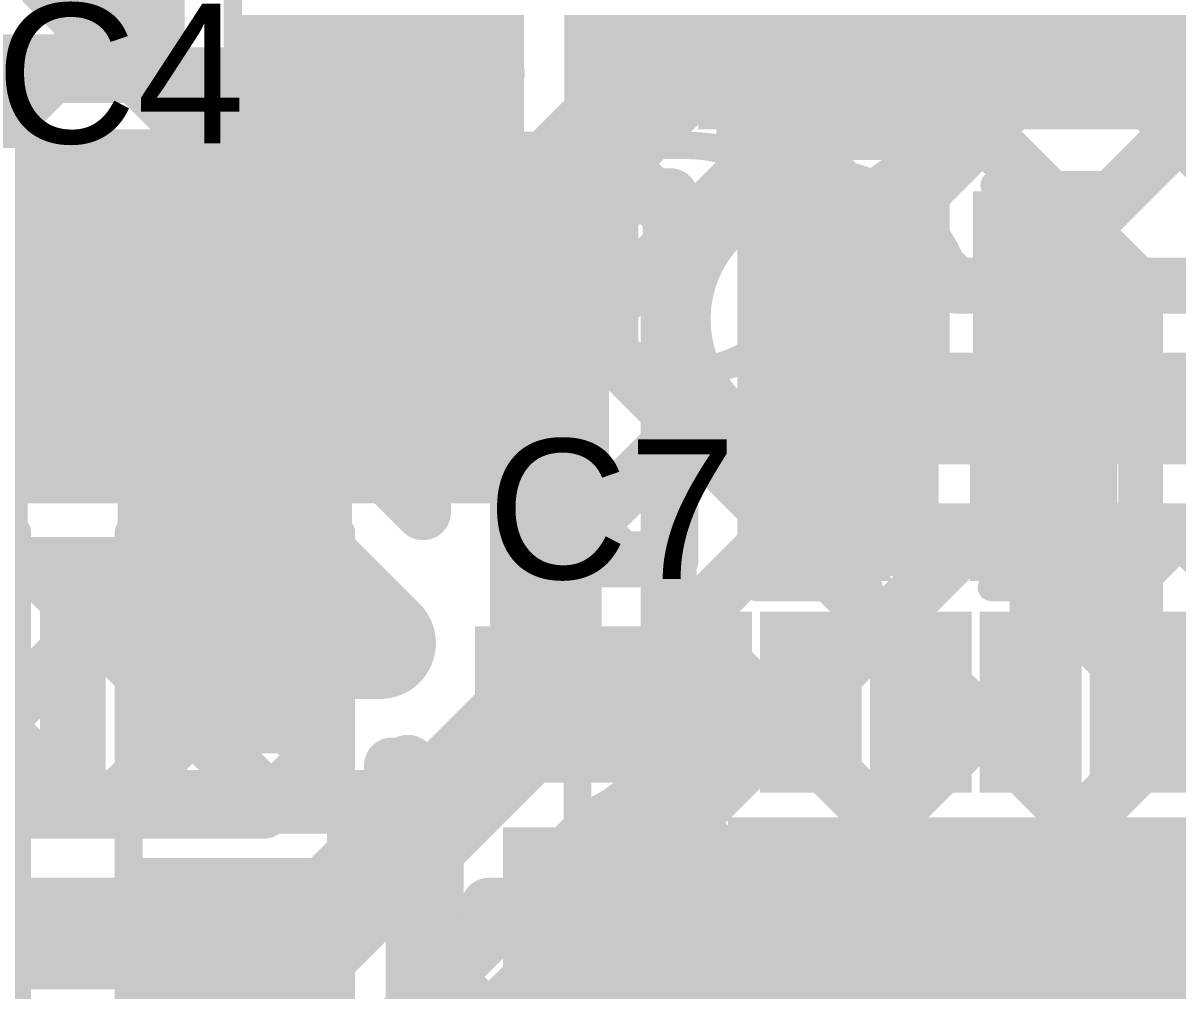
# Model space of a CAD drawing. Header units: millimetres. Extents: x 0.01 to 1.77, y 0.01 to 0.78.
# Drawn here: x 0.8551 to 1.0619, y 0.4467 to 0.62 of the extents above; entities that cross this region are included whole.
import ezdxf

# ---------------------------------------------------------------- set-up
doc = ezdxf.new("R2010")
doc.units = ezdxf.units.MM
doc.header["$MEASUREMENT"] = 0
for name, color, linetype in [('BottomLayer', 5, 'Continuous'), ('TopLayer', 1, 'Continuous'), ('TopOverlay', 2, 'Continuous'), ('TopPaste', 8, 'Continuous'), ('TopSolder', 216, 'Continuous'), ('ViaHoleLayer', 16, 'Continuous')]:
    doc.layers.add(name, color=color, linetype=linetype)
doc.styles.add('Arial', font='', dxfattribs={"height": 0.2})
doc.styles.get('Arial').set_extended_font_data('Arial')

# ---------------------------------------------------------------- blocks, each defined once
blk = doc.blocks.new('20QFN_2')
at = {"layer": 'TopLayer'}
for points in [[(-0.03287, 0.09685), (-0.02421, 0.09685), (-0.02421, 0.07244), (-0.03287, 0.07244)], [(0.02618, 0.09685), (0.03484, 0.09685), (0.03484, 0.07244), (0.02618, 0.07244)], [(-0.07717, 0.07402), (-0.05276, 0.07402), (-0.05276, 0.06378), (-0.07717, 0.06378)], [(0.05276, 0.07402), (0.07717, 0.07402), (0.07717, 0.06378), (0.05276, 0.06378)], [(-0.04035, 0.06004), (0.04035, 0.06004), (0.04035, -0.06004), (-0.04035, -0.06004)], [(-0.07717, 0.05433), (-0.05276, 0.05433), (-0.05276, 0.04409), (-0.07717, 0.04409)], [(0.05276, 0.05433), (0.07717, 0.05433), (0.07717, 0.04409), (0.05276, 0.04409)], [(-0.07717, 0.03465), (-0.05276, 0.03465), (-0.05276, 0.02441), (-0.07717, 0.02441)], [(0.05276, 0.03465), (0.07717, 0.03465), (0.07717, 0.02441), (0.05276, 0.02441)], [(-0.07717, 0.01496), (-0.05276, 0.01496), (-0.05276, 0.00472), (-0.07717, 0.00472)], [(0.05276, 0.01496), (0.07717, 0.01496), (0.07717, 0.00472), (0.05276, 0.00472)], [(-0.07717, -0.00472), (-0.05276, -0.00472), (-0.05276, -0.01496), (-0.07717, -0.01496)], [(0.05276, -0.00472), (0.07717, -0.00472), (0.07717, -0.01496), (0.05276, -0.01496)], [(-0.07717, -0.02441), (-0.05276, -0.02441), (-0.05276, -0.03465), (-0.07717, -0.03465)], [(0.05276, -0.02441), (0.07717, -0.02441), (0.07717, -0.03465), (0.05276, -0.03465)], [(-0.07717, -0.04409), (-0.05276, -0.04409), (-0.05276, -0.05433), (-0.07717, -0.05433)], [(0.05276, -0.04409), (0.07717, -0.04409), (0.07717, -0.05433), (0.05276, -0.05433)], [(-0.07717, -0.06378), (-0.05276, -0.06378), (-0.05276, -0.07402), (-0.07717, -0.07402)], [(0.05276, -0.06378), (0.07717, -0.06378), (0.07717, -0.07402), (0.05276, -0.07402)], [(-0.03287, -0.07244), (-0.02421, -0.07244), (-0.02421, -0.09685), (-0.03287, -0.09685)], [(0.02618, -0.07244), (0.03484, -0.07244), (0.03484, -0.09685), (0.02618, -0.09685)]]:
    blk.add_hatch(color=1, dxfattribs=at).paths.add_polyline_path(points)
at = {"layer": 'TopPaste'}
for points in [[(-0.03287, 0.09685), (-0.02421, 0.09685), (-0.02421, 0.07244), (-0.03287, 0.07244)], [(0.02618, 0.09685), (0.03484, 0.09685), (0.03484, 0.07244), (0.02618, 0.07244)], [(-0.07717, 0.07402), (-0.05276, 0.07402), (-0.05276, 0.06378), (-0.07717, 0.06378)], [(0.05276, 0.07402), (0.07717, 0.07402), (0.07717, 0.06378), (0.05276, 0.06378)], [(-0.04035, 0.06004), (0.04035, 0.06004), (0.04035, -0.06004), (-0.04035, -0.06004)], [(-0.07717, 0.05433), (-0.05276, 0.05433), (-0.05276, 0.04409), (-0.07717, 0.04409)], [(0.05276, 0.05433), (0.07717, 0.05433), (0.07717, 0.04409), (0.05276, 0.04409)], [(-0.07717, 0.03465), (-0.05276, 0.03465), (-0.05276, 0.02441), (-0.07717, 0.02441)], [(0.05276, 0.03465), (0.07717, 0.03465), (0.07717, 0.02441), (0.05276, 0.02441)], [(-0.07717, 0.01496), (-0.05276, 0.01496), (-0.05276, 0.00472), (-0.07717, 0.00472)], [(0.05276, 0.01496), (0.07717, 0.01496), (0.07717, 0.00472), (0.05276, 0.00472)], [(-0.07717, -0.00472), (-0.05276, -0.00472), (-0.05276, -0.01496), (-0.07717, -0.01496)], [(0.05276, -0.00472), (0.07717, -0.00472), (0.07717, -0.01496), (0.05276, -0.01496)], [(-0.07717, -0.02441), (-0.05276, -0.02441), (-0.05276, -0.03465), (-0.07717, -0.03465)], [(0.05276, -0.02441), (0.07717, -0.02441), (0.07717, -0.03465), (0.05276, -0.03465)], [(-0.07717, -0.04409), (-0.05276, -0.04409), (-0.05276, -0.05433), (-0.07717, -0.05433)], [(0.05276, -0.04409), (0.07717, -0.04409), (0.07717, -0.05433), (0.05276, -0.05433)], [(-0.07717, -0.06378), (-0.05276, -0.06378), (-0.05276, -0.07402), (-0.07717, -0.07402)], [(0.05276, -0.06378), (0.07717, -0.06378), (0.07717, -0.07402), (0.05276, -0.07402)], [(-0.03287, -0.07244), (-0.02421, -0.07244), (-0.02421, -0.09685), (-0.03287, -0.09685)], [(0.02618, -0.07244), (0.03484, -0.07244), (0.03484, -0.09685), (0.02618, -0.09685)]]:
    blk.add_hatch(color=8, dxfattribs=at).paths.add_polyline_path(points)
at = {"layer": 'TopSolder'}
for points in [[(-0.03687, 0.10085), (-0.02021, 0.10085), (-0.02021, 0.06844), (-0.03687, 0.06844)], [(0.02218, 0.10085), (0.03884, 0.10085), (0.03884, 0.06844), (0.02218, 0.06844)], [(-0.08117, 0.07802), (-0.04876, 0.07802), (-0.04876, 0.05978), (-0.08117, 0.05978)], [(0.04876, 0.07802), (0.08117, 0.07802), (0.08117, 0.05978), (0.04876, 0.05978)], [(-0.04435, 0.06404), (0.04435, 0.06404), (0.04435, -0.06404), (-0.04435, -0.06404)], [(-0.08117, 0.05833), (-0.04876, 0.05833), (-0.04876, 0.04009), (-0.08117, 0.04009)], [(0.04876, 0.05833), (0.08117, 0.05833), (0.08117, 0.04009), (0.04876, 0.04009)], [(-0.08117, 0.03865), (-0.04876, 0.03865), (-0.04876, 0.02041), (-0.08117, 0.02041)], [(0.04876, 0.03865), (0.08117, 0.03865), (0.08117, 0.02041), (0.04876, 0.02041)], [(-0.08117, 0.01896), (-0.04876, 0.01896), (-0.04876, 0.00072), (-0.08117, 0.00072)], [(0.04876, 0.01896), (0.08117, 0.01896), (0.08117, 0.00072), (0.04876, 0.00072)], [(-0.08117, -0.00072), (-0.04876, -0.00072), (-0.04876, -0.01896), (-0.08117, -0.01896)], [(0.04876, -0.00072), (0.08117, -0.00072), (0.08117, -0.01896), (0.04876, -0.01896)], [(-0.08117, -0.02041), (-0.04876, -0.02041), (-0.04876, -0.03865), (-0.08117, -0.03865)], [(0.04876, -0.02041), (0.08117, -0.02041), (0.08117, -0.03865), (0.04876, -0.03865)], [(-0.08117, -0.04009), (-0.04876, -0.04009), (-0.04876, -0.05833), (-0.08117, -0.05833)], [(0.04876, -0.04009), (0.08117, -0.04009), (0.08117, -0.05833), (0.04876, -0.05833)], [(-0.08117, -0.05978), (-0.04876, -0.05978), (-0.04876, -0.07802), (-0.08117, -0.07802)], [(0.04876, -0.05978), (0.08117, -0.05978), (0.08117, -0.07802), (0.04876, -0.07802)], [(-0.03687, -0.06844), (-0.02021, -0.06844), (-0.02021, -0.10085), (-0.03687, -0.10085)], [(0.02218, -0.06844), (0.03884, -0.06844), (0.03884, -0.10085), (0.02218, -0.10085)]]:
    blk.add_hatch(color=216, dxfattribs=at).paths.add_polyline_path(points)
at = {"layer": 'TopOverlay'}
for points, const_width in [([(-0.042, 0.1, 1), (-0.048, 0.1, 1)], 0.005), ([(-0.04925, 0.1, 1), (-0.04675, 0.1, 1)], 0.0025), ([(-0.04325, 0.1, 1), (-0.04075, 0.1, 1)], 0.0025), ([(-0.07125, 0.091, 1), (-0.06875, 0.091, 1)], 0.0025), ([(-0.07125, 0.091, 1), (-0.06875, 0.091, 1)], 0.0025), ([(-0.04325, 0.091, 1), (-0.04075, 0.091, 1)], 0.0025), ([(0.04275, 0.091, 1), (0.04525, 0.091, 1)], 0.0025), ([(0.07075, 0.091, 1), (0.07325, 0.091, 1)], 0.0025), ([(0.07075, 0.091, 1), (0.07325, 0.091, 1)], 0.0025), ([(-0.07125, 0.082, 1), (-0.06875, 0.082, 1)], 0.0025), ([(0.07075, 0.082, 1), (0.07325, 0.082, 1)], 0.0025), ([(-0.07125, -0.082, 1), (-0.06875, -0.082, 1)], 0.0025), ([(0.07075, -0.082, 1), (0.07325, -0.082, 1)], 0.0025), ([(-0.07125, -0.091, 1), (-0.06875, -0.091, 1)], 0.0025), ([(-0.07125, -0.091, 1), (-0.06875, -0.091, 1)], 0.0025), ([(-0.04325, -0.091, 1), (-0.04075, -0.091, 1)], 0.0025), ([(0.04275, -0.091, 1), (0.04525, -0.091, 1)], 0.0025), ([(0.07075, -0.091, 1), (0.07325, -0.091, 1)], 0.0025), ([(0.07075, -0.091, 1), (0.07325, -0.091, 1)], 0.0025)]:
    blk.add_lwpolyline(points, format="xyb", close=True, dxfattribs=dict(at, const_width=const_width))
at = {"layer": 'TopOverlay', "const_width": 0.005}
for points in [[(-0.042, 0.091), (-0.07, 0.091)], [(-0.07, 0.082), (-0.07, 0.091)], [(0.072, 0.091), (0.044, 0.091)], [(0.072, 0.082), (0.072, 0.091)], [(-0.07, -0.091), (-0.07, -0.082)], [(0.072, -0.091), (0.072, -0.082)], [(-0.042, -0.091), (-0.07, -0.091)], [(0.072, -0.091), (0.044, -0.091)]]:
    blk.add_lwpolyline(points, dxfattribs=at)
blk = doc.blocks.new('LED_0603_34')
at = {"layer": 'TopLayer'}
for points in [[(-0.04567, 0.01614), (-0.01339, 0.01614), (-0.01339, -0.01614), (-0.04567, -0.01614)], [(0.01339, 0.01614), (0.04567, 0.01614), (0.04567, -0.01614), (0.01339, -0.01614)]]:
    blk.add_hatch(color=1, dxfattribs=at).paths.add_polyline_path(points)
at = {"layer": 'TopOverlay'}
blk.add_hatch(color=2, dxfattribs=at).paths.add_polyline_path([(0.07191, 0.02108), (0.04991, 0.02108), (0.04991, -0.02092), (0.07191, -0.02092)])
at = {"layer": 'TopPaste'}
for points in [[(-0.04567, 0.01614), (-0.01339, 0.01614), (-0.01339, -0.01614), (-0.04567, -0.01614)], [(0.01339, 0.01614), (0.04567, 0.01614), (0.04567, -0.01614), (0.01339, -0.01614)]]:
    blk.add_hatch(color=8, dxfattribs=at).paths.add_polyline_path(points)
at = {"layer": 'TopSolder'}
for points in [[(-0.04967, 0.02014), (-0.00939, 0.02014), (-0.00939, -0.02014), (-0.04967, -0.02014)], [(0.00939, 0.02014), (0.04967, 0.02014), (0.04967, -0.02014), (0.00939, -0.02014)]]:
    blk.add_hatch(color=216, dxfattribs=at).paths.add_polyline_path(points)
at = {"layer": 'TopOverlay', "const_width": 0.005}
for points in [[(-0.049, 0.019), (-0.049, -0.019)], [(-0.049, 0.019), (0.049, 0.019)], [(0.049, 0.019), (0.049, -0.019)], [(-0.049, -0.019), (0.049, -0.019)]]:
    blk.add_lwpolyline(points, dxfattribs=at)
at = {"layer": 'TopOverlay', "const_width": 0.0025}
for points in [[(-0.05025, 0.019, 1), (-0.04775, 0.019, 1)], [(-0.05025, 0.019, 1), (-0.04775, 0.019, 1)], [(0.04775, 0.019, 1), (0.05025, 0.019, 1)], [(0.04775, 0.019, 1), (0.05025, 0.019, 1)], [(-0.05025, -0.019, 1), (-0.04775, -0.019, 1)], [(-0.05025, -0.019, 1), (-0.04775, -0.019, 1)], [(0.04775, -0.019, 1), (0.05025, -0.019, 1)], [(0.04775, -0.019, 1), (0.05025, -0.019, 1)]]:
    blk.add_lwpolyline(points, format="xyb", close=True, dxfattribs=at)
blk = doc.blocks.new('LED_0603_35')
at = {"layer": 'TopLayer'}
for points in [[(-0.04567, 0.01614), (-0.01339, 0.01614), (-0.01339, -0.01614), (-0.04567, -0.01614)], [(0.01339, 0.01614), (0.04567, 0.01614), (0.04567, -0.01614), (0.01339, -0.01614)]]:
    blk.add_hatch(color=1, dxfattribs=at).paths.add_polyline_path(points)
at = {"layer": 'TopOverlay'}
blk.add_hatch(color=2, dxfattribs=at).paths.add_polyline_path([(0.072, 0.021), (0.05, 0.021), (0.05, -0.021), (0.072, -0.021)])
at = {"layer": 'TopPaste'}
for points in [[(-0.04567, 0.01614), (-0.01339, 0.01614), (-0.01339, -0.01614), (-0.04567, -0.01614)], [(0.01339, 0.01614), (0.04567, 0.01614), (0.04567, -0.01614), (0.01339, -0.01614)]]:
    blk.add_hatch(color=8, dxfattribs=at).paths.add_polyline_path(points)
at = {"layer": 'TopSolder'}
for points in [[(-0.04967, 0.02014), (-0.00939, 0.02014), (-0.00939, -0.02014), (-0.04967, -0.02014)], [(0.00939, 0.02014), (0.04967, 0.02014), (0.04967, -0.02014), (0.00939, -0.02014)]]:
    blk.add_hatch(color=216, dxfattribs=at).paths.add_polyline_path(points)
at = {"layer": 'TopOverlay', "const_width": 0.005}
for points in [[(-0.049, 0.019), (-0.049, -0.019)], [(-0.049, 0.019), (0.049, 0.019)], [(0.049, 0.019), (0.049, -0.019)], [(-0.049, -0.019), (0.049, -0.019)]]:
    blk.add_lwpolyline(points, dxfattribs=at)
at = {"layer": 'TopOverlay', "const_width": 0.0025}
for points in [[(-0.05025, 0.019, 1), (-0.04775, 0.019, 1)], [(-0.05025, 0.019, 1), (-0.04775, 0.019, 1)], [(0.04775, 0.019, 1), (0.05025, 0.019, 1)], [(0.04775, 0.019, 1), (0.05025, 0.019, 1)], [(-0.05025, -0.019, 1), (-0.04775, -0.019, 1)], [(-0.05025, -0.019, 1), (-0.04775, -0.019, 1)], [(0.04775, -0.019, 1), (0.05025, -0.019, 1)], [(0.04775, -0.019, 1), (0.05025, -0.019, 1)]]:
    blk.add_lwpolyline(points, format="xyb", close=True, dxfattribs=at)
blk = doc.blocks.new('SMA_40')
at = {"layer": 'TopLayer'}
blk.add_hatch(color=1, dxfattribs=at).paths.add_polyline_path([(0.02953, 0.03346), (0.12795, 0.03346), (0.12795, -0.03346), (0.02953, -0.03346)])
at = {"layer": 'TopPaste'}
blk.add_hatch(color=8, dxfattribs=at).paths.add_polyline_path([(0.02953, 0.03346), (0.12795, 0.03346), (0.12795, -0.03346), (0.02953, -0.03346)])
at = {"layer": 'TopSolder'}
blk.add_hatch(color=216, dxfattribs=at).paths.add_polyline_path([(0.02553, 0.03746), (0.13195, 0.03746), (0.13195, -0.03746), (0.02553, -0.03746)])
blk = doc.blocks.new('C__0402_55')
at = {"layer": 'TopLayer'}
for points in [[(-0.0275, -0.0125), (-0.0275, 0.0125), (-0.0095, 0.0125), (-0.0095, -0.0125)], [(0.0095, -0.0125), (0.0095, 0.0125), (0.0275, 0.0125), (0.0275, -0.0125)]]:
    blk.add_hatch(color=1, dxfattribs=at).paths.add_polyline_path(points)
at = {"layer": 'TopPaste'}
for points in [[(-0.0275, -0.0125), (-0.0275, 0.0125), (-0.0095, 0.0125), (-0.0095, -0.0125)], [(0.0095, -0.0125), (0.0095, 0.0125), (0.0275, 0.0125), (0.0275, -0.0125)]]:
    blk.add_hatch(color=8, dxfattribs=at).paths.add_polyline_path(points)
at = {"layer": 'TopSolder'}
for points in [[(-0.02986, -0.01486), (-0.02986, 0.01486), (-0.00714, 0.01486), (-0.00714, -0.01486)], [(0.00714, -0.01486), (0.00714, 0.01486), (0.02986, 0.01486), (0.02986, -0.01486)]]:
    blk.add_hatch(color=216, dxfattribs=at).paths.add_polyline_path(points)
at = {"layer": 'TopOverlay', "const_width": 0.005}
for points in [[(-0.031, 0.016), (-0.011, 0.016)], [(-0.031, -0.016), (-0.031, 0.016)], [(0.011, 0.016), (0.031, 0.016)], [(0.031, -0.016), (0.031, 0.016)], [(-0.031, -0.016), (-0.011, -0.016)], [(0.011, -0.016), (0.031, -0.016)]]:
    blk.add_lwpolyline(points, dxfattribs=at)
at = {"layer": 'TopOverlay', "const_width": 0.0025}
for points in [[(-0.03225, 0.016, 1), (-0.02975, 0.016, 1)], [(-0.03225, 0.016, 1), (-0.02975, 0.016, 1)], [(-0.01225, 0.016, 1), (-0.00975, 0.016, 1)], [(0.00975, 0.016, 1), (0.01225, 0.016, 1)], [(0.02975, 0.016, 1), (0.03225, 0.016, 1)], [(0.02975, 0.016, 1), (0.03225, 0.016, 1)], [(-0.03225, -0.016, 1), (-0.02975, -0.016, 1)], [(-0.03225, -0.016, 1), (-0.02975, -0.016, 1)], [(-0.01225, -0.016, 1), (-0.00975, -0.016, 1)], [(0.00975, -0.016, 1), (0.01225, -0.016, 1)], [(0.02975, -0.016, 1), (0.03225, -0.016, 1)], [(0.02975, -0.016, 1), (0.03225, -0.016, 1)]]:
    blk.add_lwpolyline(points, format="xyb", close=True, dxfattribs=at)
blk = doc.blocks.new('C__0402_57')
at = {"layer": 'TopLayer'}
for points in [[(-0.0275, -0.0125), (-0.0275, 0.0125), (-0.0095, 0.0125), (-0.0095, -0.0125)], [(0.0095, -0.0125), (0.0095, 0.0125), (0.0275, 0.0125), (0.0275, -0.0125)]]:
    blk.add_hatch(color=1, dxfattribs=at).paths.add_polyline_path(points)
at = {"layer": 'TopPaste'}
for points in [[(-0.0275, -0.0125), (-0.0275, 0.0125), (-0.0095, 0.0125), (-0.0095, -0.0125)], [(0.0095, -0.0125), (0.0095, 0.0125), (0.0275, 0.0125), (0.0275, -0.0125)]]:
    blk.add_hatch(color=8, dxfattribs=at).paths.add_polyline_path(points)
at = {"layer": 'TopSolder'}
for points in [[(-0.02986, -0.01486), (-0.02986, 0.01486), (-0.00714, 0.01486), (-0.00714, -0.01486)], [(0.00714, -0.01486), (0.00714, 0.01486), (0.02986, 0.01486), (0.02986, -0.01486)]]:
    blk.add_hatch(color=216, dxfattribs=at).paths.add_polyline_path(points)
at = {"layer": 'TopOverlay', "const_width": 0.005}
for points in [[(-0.031, 0.016), (-0.011, 0.016)], [(-0.031, -0.016), (-0.031, 0.016)], [(0.011, 0.016), (0.031, 0.016)], [(0.031, -0.016), (0.031, 0.016)], [(-0.031, -0.016), (-0.011, -0.016)], [(0.011, -0.016), (0.031, -0.016)]]:
    blk.add_lwpolyline(points, dxfattribs=at)
at = {"layer": 'TopOverlay', "const_width": 0.0025}
for points in [[(-0.03225, 0.016, 1), (-0.02975, 0.016, 1)], [(-0.03225, 0.016, 1), (-0.02975, 0.016, 1)], [(-0.01225, 0.016, 1), (-0.00975, 0.016, 1)], [(0.00975, 0.016, 1), (0.01225, 0.016, 1)], [(0.02975, 0.016, 1), (0.03225, 0.016, 1)], [(0.02975, 0.016, 1), (0.03225, 0.016, 1)], [(-0.03225, -0.016, 1), (-0.02975, -0.016, 1)], [(-0.03225, -0.016, 1), (-0.02975, -0.016, 1)], [(-0.01225, -0.016, 1), (-0.00975, -0.016, 1)], [(0.00975, -0.016, 1), (0.01225, -0.016, 1)], [(0.02975, -0.016, 1), (0.03225, -0.016, 1)], [(0.02975, -0.016, 1), (0.03225, -0.016, 1)]]:
    blk.add_lwpolyline(points, format="xyb", close=True, dxfattribs=at)
blk = doc.blocks.new('C__0805_58')
at = {"layer": 'TopLayer'}
for points in [[(-0.06, 0.03), (-0.02, 0.03), (-0.02, -0.03), (-0.06, -0.03)], [(0.02, 0.03), (0.06, 0.03), (0.06, -0.03), (0.02, -0.03)]]:
    blk.add_hatch(color=1, dxfattribs=at).paths.add_polyline_path(points)
at = {"layer": 'TopPaste'}
for points in [[(-0.06, 0.03), (-0.02, 0.03), (-0.02, -0.03), (-0.06, -0.03)], [(0.02, 0.03), (0.06, 0.03), (0.06, -0.03), (0.02, -0.03)]]:
    blk.add_hatch(color=8, dxfattribs=at).paths.add_polyline_path(points)
at = {"layer": 'TopSolder'}
for points in [[(-0.06276, 0.03276), (-0.01724, 0.03276), (-0.01724, -0.03276), (-0.06276, -0.03276)], [(0.01724, 0.03276), (0.06276, 0.03276), (0.06276, -0.03276), (0.01724, -0.03276)]]:
    blk.add_hatch(color=216, dxfattribs=at).paths.add_polyline_path(points)
at = {"layer": 'TopOverlay', "const_width": 0.005}
for points in [[(-0.024, 0.034), (-0.064, 0.034)], [(-0.064, 0.034), (-0.064, -0.034)], [(0.064, 0.034), (0.024, 0.034)], [(0.064, 0.034), (0.064, -0.034)], [(-0.024, -0.034), (-0.064, -0.034)], [(0.064, -0.034), (0.024, -0.034)]]:
    blk.add_lwpolyline(points, dxfattribs=at)
at = {"layer": 'TopOverlay', "const_width": 0.0025}
for points in [[(-0.06525, 0.034, 1), (-0.06275, 0.034, 1)], [(-0.06525, 0.034, 1), (-0.06275, 0.034, 1)], [(-0.02525, 0.034, 1), (-0.02275, 0.034, 1)], [(0.02275, 0.034, 1), (0.02525, 0.034, 1)], [(0.06275, 0.034, 1), (0.06525, 0.034, 1)], [(0.06275, 0.034, 1), (0.06525, 0.034, 1)], [(-0.06525, -0.034, 1), (-0.06275, -0.034, 1)], [(-0.06525, -0.034, 1), (-0.06275, -0.034, 1)], [(-0.02525, -0.034, 1), (-0.02275, -0.034, 1)], [(0.02275, -0.034, 1), (0.02525, -0.034, 1)], [(0.06275, -0.034, 1), (0.06525, -0.034, 1)], [(0.06275, -0.034, 1), (0.06525, -0.034, 1)]]:
    blk.add_lwpolyline(points, format="xyb", close=True, dxfattribs=at)

msp = doc.modelspace()

# ---------------------------------------------------------------- hatches: boundary and pattern name
at = {"layer": 'BottomLayer'}
h = msp.add_hatch(color=5, dxfattribs=at)
edge = h.paths.add_edge_path()
edge.add_arc((0.997, 0.567), 0.01181, 0, 360)
h = msp.add_hatch(color=5, dxfattribs=at)
edge = h.paths.add_edge_path()
edge.add_arc((0.919, 0.509), 0.00787, 0, 360)
h = msp.add_hatch(color=5, dxfattribs=at)
edge = h.paths.add_edge_path()
edge.add_arc((0.94869, 0.49842), 0.01181, 0, 360)
at = {"layer": 'TopLayer'}
for points in [[(0.976, 0.601), (1.14, 0.601), (1.14, 0.679), (0.976, 0.679)], [(0.891, 0.551), (0.943, 0.551), (0.943, 0.67), (0.891, 0.67)], [(0.623, 0.534), (0.943, 0.534), (0.943, 0.601), (0.623, 0.601)], [(0.983, 0.521), (1.019, 0.521), (1.019, 0.589), (0.983, 0.589)], [(0.936, 0.484), (0.982, 0.484), (0.982, 0.512), (0.936, 0.512)], [(0.941, 0.393), (1.144, 0.393), (1.144, 0.476), (0.941, 0.476)], [(0.874, 0.39791), (0.913, 0.39791), (0.913, 0.46791), (0.874, 0.46791)]]:
    msp.add_hatch(color=1, dxfattribs=at).paths.add_polyline_path(points)
h = msp.add_hatch(color=1, dxfattribs=at)
edge = h.paths.add_edge_path()
edge.add_arc((0.997, 0.567), 0.01181, 0, 360)
h = msp.add_hatch(color=1, dxfattribs=at)
edge = h.paths.add_edge_path()
edge.add_arc((0.919, 0.509), 0.00787, 0, 360)
h = msp.add_hatch(color=1, dxfattribs=at)
edge = h.paths.add_edge_path()
edge.add_arc((0.94869, 0.49842), 0.01181, 0, 360)
at = {"layer": 'ViaHoleLayer'}
h = msp.add_hatch(color=16, dxfattribs=at)
edge = h.paths.add_edge_path()
edge.add_arc((0.997, 0.567), 0.00591, 0, 360)
h = msp.add_hatch(color=16, dxfattribs=at)
edge = h.paths.add_edge_path()
edge.add_arc((0.919, 0.509), 0.00591, 0, 360)
h = msp.add_hatch(color=16, dxfattribs=at)
edge = h.paths.add_edge_path()
edge.add_arc((0.94869, 0.49842), 0.00591, 0, 360)

# ---------------------------------------------------------------- linework, layer by layer
at = {"layer": 'BottomLayer'}
for points, const_width in [([(0.94869, 0.58869), (0.992, 0.632)], 0.02), ([(0.79415, 0.61068), (0.93515, 0.61068)], 0.01), ([(0.81649, 0.567), (0.86017, 0.61068)], 0.01), ([(0.83993, 0.61068), (0.88362, 0.56699)], 0.01), ([(0.85185, 0.567), (0.89552, 0.61068)], 0.01), ([(0.87529, 0.61068), (0.92669, 0.55928)], 0.01), ([(0.88686, 0.56666), (0.93088, 0.61068)], 0.01), ([(0.91064, 0.61068), (0.92733, 0.59399)], 0.01), ([(0.93317, 0.60428), (0.93992, 0.61103)], 0.01), ([(0.97069, 0.57957), (1.00111, 0.61)], 0.01), ([(1.00111, 0.61), (1.33389, 0.61)], 0.01), ([(1.01187, 0.5856), (1.03627, 0.61)], 0.01), ([(1.01739, 0.61), (1.05439, 0.573)], 0.01), ([(1.03462, 0.573), (1.07162, 0.61)], 0.01), ([(1.05274, 0.61), (1.08974, 0.573)], 0.01), ([(0.99157, 0.60046), (1.00169, 0.59035)], 0.01), ([(0.94869, 0.49842), (0.94869, 0.58869)], 0.02), ([(0.92669, 0.53243), (0.92669, 0.58869)], 0.01), ([(0.97389, 0.58278), (0.9769, 0.57977)], 0.01), ([(0.97069, 0.50753), (0.97069, 0.57957)], 0.01), ([(1.019, 0.57612), (1.02211, 0.573)], 0.01), ([(0.997, 0.567), (1.013, 0.551)], 0.02), ([(1.02211, 0.573), (1.14922, 0.573)], 0.01), ([(0.90734, 0.55178), (0.92669, 0.57113)], 0.01), ([(0.736, 0.567), (0.883, 0.567)], 0.01), ([(0.8986, 0.56052), (0.92669, 0.53243)], 0.01), ([(1.013, 0.551), (1.15833, 0.551)], 0.02), ([(0.97069, 0.54442), (0.9784, 0.55213)], 0.01), ([(0.736, 0.545), (0.883, 0.545)], 0.02), ([(0.883, 0.545), (0.919, 0.509)], 0.02), ([(0.97069, 0.55063), (1.07075, 0.45057)], 0.01), ([(0.98788, 0.545), (0.9974, 0.53548)], 0.01), ([(0.97069, 0.50906), (0.99726, 0.53563)], 0.01), ([(0.78024, 0.1772), (1.13205, 0.529)], 0.01), ([(0.88485, 0.38787), (1.02598, 0.529)], 0.01), ([(0.889, 0.35666), (1.06134, 0.529)], 0.01), ([(0.889, 0.32131), (1.09669, 0.529)], 0.01), ([(1.013, 0.529), (1.14922, 0.529)], 0.01), ([(1.02768, 0.529), (1.11753, 0.43914)], 0.01), ([(1.06303, 0.529), (1.13173, 0.4603)], 0.01), ([(0.8161, 0.523), (0.87389, 0.523)], 0.01), ([(0.82154, 0.523), (0.86554, 0.479)], 0.01), ([(0.8569, 0.523), (0.89953, 0.48037)], 0.01), ([(0.87389, 0.523), (0.90344, 0.49344)], 0.01), ([(0.83456, 0.479), (0.87622, 0.52066)], 0.01), ([(0.97069, 0.51528), (1.04931, 0.43665)], 0.01), ([(0.86991, 0.479), (0.8939, 0.50299)], 0.01), ([(0.90727, 0.457), (0.94869, 0.49842)], 0.02), ([(0.89816, 0.479), (0.90871, 0.48955)], 0.01), ([(0.96718, 0.48343), (1.044, 0.40661)], 0.01), ([(0.75211, 0.479), (0.89816, 0.479)], 0.01), ([(0.92286, 0.44148), (0.9578, 0.47642)], 0.01), ([(0.94832, 0.46694), (1.044, 0.37125)], 0.01), ([(0.748, 0.457), (0.90727, 0.457)], 0.02), ([(0.93064, 0.44926), (1.044, 0.3359)], 0.01)]:
    msp.add_lwpolyline(points, dxfattribs=dict(at, const_width=const_width))
for points, const_width in [([(0.85767, 0.61068, 1), (0.86267, 0.61068, 1)], 0.005), ([(0.87279, 0.61068, 1), (0.87779, 0.61068, 1)], 0.005), ([(0.89302, 0.61068, 1), (0.89802, 0.61068, 1)], 0.005), ([(0.90814, 0.61068, 1), (0.91314, 0.61068, 1)], 0.005), ([(0.92838, 0.61068, 1), (0.93338, 0.61068, 1)], 0.005), ([(0.93265, 0.61068, 1), (0.93765, 0.61068, 1)], 0.005), ([(0.93265, 0.61068, 1), (0.93765, 0.61068, 1)], 0.005), ([(0.93265, 0.61068, 1), (0.93765, 0.61068, 1)], 0.005), ([(0.93742, 0.61103, 1), (0.94242, 0.61103, 1)], 0.005), ([(0.93742, 0.61103, 1), (0.94242, 0.61103, 1)], 0.005), ([(0.93742, 0.61103, 1), (0.94242, 0.61103, 1)], 0.005), ([(0.99861, 0.61, 1), (1.00361, 0.61, 1)], 0.005), ([(0.99861, 0.61, 1), (1.00361, 0.61, 1)], 0.005), ([(1.01489, 0.61, 1), (1.01989, 0.61, 1)], 0.005), ([(1.03377, 0.61, 1), (1.03877, 0.61, 1)], 0.005), ([(1.05024, 0.61, 1), (1.05524, 0.61, 1)], 0.005), ([(0.93063, 0.60424, 1), (0.93563, 0.60424, 1)], 0.005), ([(0.93067, 0.60428, 1), (0.93567, 0.60428, 1)], 0.005), ([(0.93067, 0.60428, 1), (0.93567, 0.60428, 1)], 0.005), ([(0.98907, 0.60046, 1), (0.99407, 0.60046, 1)], 0.005), ([(0.92483, 0.59399, 1), (0.92983, 0.59399, 1)], 0.005), ([(0.94369, 0.58869, 1), (0.95369, 0.58869, 1)], 0.01), ([(0.94369, 0.58869, 1), (0.95369, 0.58869, 1)], 0.01), ([(0.92419, 0.58869, 1), (0.92919, 0.58869, 1)], 0.005), ([(0.92419, 0.58869, 1), (0.92919, 0.58869, 1)], 0.005), ([(0.92419, 0.58869, 1), (0.92919, 0.58869, 1)], 0.005), ([(0.99919, 0.59035, 1), (1.00419, 0.59035, 1)], 0.005), ([(1.00937, 0.5856, 1), (1.01437, 0.5856, 1)], 0.005), ([(0.97139, 0.58278, 1), (0.97639, 0.58278, 1)], 0.005), ([(0.96819, 0.57957, 1), (0.97319, 0.57957, 1)], 0.005), ([(0.96819, 0.57957, 1), (0.97319, 0.57957, 1)], 0.005), ([(0.9744, 0.57977, 1), (0.9794, 0.57977, 1)], 0.005), ([(1.0165, 0.57612, 1), (1.0215, 0.57612, 1)], 0.005), ([(1.0165, 0.57612, 1), (1.0215, 0.57612, 1)], 0.005), ([(0.992, 0.567, 1), (1.002, 0.567, 1)], 0.01), ([(1.01961, 0.573, 1), (1.02461, 0.573, 1)], 0.005), ([(1.01961, 0.573, 1), (1.02461, 0.573, 1)], 0.005), ([(1.03212, 0.573, 1), (1.03712, 0.573, 1)], 0.005), ([(1.05189, 0.573, 1), (1.05689, 0.573, 1)], 0.005), ([(0.92419, 0.57113, 1), (0.92919, 0.57113, 1)], 0.005), ([(0.84935, 0.567, 1), (0.85435, 0.567, 1)], 0.005), ([(0.8805, 0.567, 1), (0.8855, 0.567, 1)], 0.005), ([(0.8805, 0.567, 1), (0.8855, 0.567, 1)], 0.005), ([(0.8805, 0.567, 1), (0.8855, 0.567, 1)], 0.005), ([(0.88112, 0.56699, 1), (0.88612, 0.56699, 1)], 0.005), ([(0.88436, 0.56666, 1), (0.88936, 0.56666, 1)], 0.005), ([(0.89606, 0.56056, 1), (0.90106, 0.56056, 1)], 0.005), ([(0.8961, 0.56052, 1), (0.9011, 0.56052, 1)], 0.005), ([(0.8961, 0.56052, 1), (0.9011, 0.56052, 1)], 0.005), ([(0.92419, 0.55928, 1), (0.92919, 0.55928, 1)], 0.005), ([(1.008, 0.551, 1), (1.018, 0.551, 1)], 0.01), ([(1.008, 0.551, 1), (1.018, 0.551, 1)], 0.01), ([(0.90484, 0.55178, 1), (0.90984, 0.55178, 1)], 0.005), ([(0.9759, 0.55213, 1), (0.9809, 0.55213, 1)], 0.005), ([(0.878, 0.545, 1), (0.888, 0.545, 1)], 0.01), ([(0.878, 0.545, 1), (0.888, 0.545, 1)], 0.01), ([(0.96819, 0.55063, 1), (0.97319, 0.55063, 1)], 0.005), ([(0.96819, 0.54442, 1), (0.97319, 0.54442, 1)], 0.005), ([(0.98538, 0.545, 1), (0.99038, 0.545, 1)], 0.005), ([(0.98538, 0.545, 1), (0.99038, 0.545, 1)], 0.005), ([(0.99476, 0.53563, 1), (0.99976, 0.53563, 1)], 0.005), ([(0.9949, 0.53548, 1), (0.9999, 0.53548, 1)], 0.005), ([(0.9949, 0.53548, 1), (0.9999, 0.53548, 1)], 0.005), ([(0.99494, 0.53544, 1), (0.99994, 0.53544, 1)], 0.005), ([(0.92419, 0.53243, 1), (0.92919, 0.53243, 1)], 0.005), ([(0.92419, 0.53243, 1), (0.92919, 0.53243, 1)], 0.005), ([(1.0105, 0.529, 1), (1.0155, 0.529, 1)], 0.005), ([(1.0105, 0.529, 1), (1.0155, 0.529, 1)], 0.005), ([(1.0105, 0.529, 1), (1.0155, 0.529, 1)], 0.005), ([(1.02348, 0.529, 1), (1.02848, 0.529, 1)], 0.005), ([(1.02518, 0.529, 1), (1.03018, 0.529, 1)], 0.005), ([(1.05884, 0.529, 1), (1.06384, 0.529, 1)], 0.005), ([(1.06053, 0.529, 1), (1.06553, 0.529, 1)], 0.005), ([(0.8544, 0.523, 1), (0.8594, 0.523, 1)], 0.005), ([(0.87139, 0.523, 1), (0.87639, 0.523, 1)], 0.005), ([(0.87139, 0.523, 1), (0.87639, 0.523, 1)], 0.005), ([(0.87372, 0.52066, 1), (0.87872, 0.52066, 1)], 0.005), ([(0.914, 0.509, 1), (0.924, 0.509, 1)], 0.01), ([(0.96819, 0.51528, 1), (0.97319, 0.51528, 1)], 0.005), ([(0.96819, 0.50906, 1), (0.97319, 0.50906, 1)], 0.005), ([(0.96819, 0.50753, 1), (0.97319, 0.50753, 1)], 0.005), ([(0.96819, 0.50753, 1), (0.97319, 0.50753, 1)], 0.005), ([(0.8914, 0.50299, 1), (0.8964, 0.50299, 1)], 0.005), ([(0.94369, 0.49842, 1), (0.95369, 0.49842, 1)], 0.01), ([(0.94369, 0.49842, 1), (0.95369, 0.49842, 1)], 0.01), ([(0.97, 0.49842, 1), (0.975, 0.49842, 1)], 0.005), ([(0.97, 0.49842, 1), (0.975, 0.49842, 1)], 0.005), ([(0.90094, 0.49344, 1), (0.90594, 0.49344, 1)], 0.005), ([(0.90094, 0.49344, 1), (0.90594, 0.49344, 1)], 0.005), ([(0.90621, 0.48955, 1), (0.91121, 0.48955, 1)], 0.005), ([(0.90621, 0.48955, 1), (0.91121, 0.48955, 1)], 0.005), ([(0.96468, 0.48343, 1), (0.96968, 0.48343, 1)], 0.005), ([(0.86304, 0.479, 1), (0.86804, 0.479, 1)], 0.005), ([(0.86741, 0.479, 1), (0.87241, 0.479, 1)], 0.005), ([(0.89566, 0.479, 1), (0.90066, 0.479, 1)], 0.005), ([(0.89566, 0.479, 1), (0.90066, 0.479, 1)], 0.005), ([(0.89703, 0.48037, 1), (0.90203, 0.48037, 1)], 0.005), ([(0.9553, 0.47642, 1), (0.9603, 0.47642, 1)], 0.005), ([(0.9553, 0.47642, 1), (0.9603, 0.47642, 1)], 0.005), ([(0.94582, 0.46694, 1), (0.95082, 0.46694, 1)], 0.005), ([(0.90227, 0.457, 1), (0.91227, 0.457, 1)], 0.01), ([(0.90227, 0.457, 1), (0.91227, 0.457, 1)], 0.01), ([(0.92814, 0.44926, 1), (0.93314, 0.44926, 1)], 0.005)]:
    msp.add_lwpolyline(points, format="xyb", close=True, dxfattribs=dict(at, const_width=const_width))
at = {"layer": 'BottomLayer', "const_width": 0.01}
for points in [[(0.93992, 0.61103, -0.037445), (0.93515, 0.61068)], [(0.93992, 0.61103, -0.037445), (0.93515, 0.61068)], [(0.92669, 0.58869, -0.199566), (0.93317, 0.60428)], [(0.92669, 0.58869, -0.198912), (0.93313, 0.60424)], [(0.98788, 0.545, -1.496351), (1.019, 0.57612)], [(0.883, 0.567, -0.199566), (0.8986, 0.56052)], [(0.883, 0.567, -0.198912), (0.89856, 0.56056)], [(1.013, 0.529, -0.199566), (0.9974, 0.53548)], [(1.013, 0.529, -0.198912), (0.99744, 0.53544)], [(0.97069, 0.50753, -0.09845), (0.9725, 0.49842)], [(0.9725, 0.49842, -0.303304), (0.9578, 0.47642)], [(0.90871, 0.48955, -0.074819), (0.90344, 0.49344)], [(1.044, 0.419, -1), (1.108, 0.419)]]:
    msp.add_lwpolyline(points, format="xyb", dxfattribs=at)
at = {"layer": 'TopLayer'}
for points, const_width in [([(0.964, 0.589), (0.964, 0.68375)], 0.01), ([(0.957, 0.587), (0.957, 0.677)], 0.01), ([(0.85847, 0.6275), (0.87297, 0.613)], 0.01), ([(0.86249, 0.613), (0.87699, 0.6275)], 0.01), ([(0.879, 0.613), (0.879, 0.6275)], 0.01), ([(0.791, 0.613), (0.879, 0.613)], 0.01), ([(0.957, 0.60144), (0.964, 0.60844)], 0.01), ([(0.957, 0.59968), (0.964, 0.59268)], 0.01), ([(0.964, 0.59268), (0.96768, 0.589)], 0.01), ([(0.964, 0.589), (0.971, 0.589)], 0.01), ([(0.96768, 0.589), (0.971, 0.58568)], 0.01), ([(0.971, 0.524), (0.971, 0.589)], 0.01), ([(0.955, 0.539), (0.955, 0.587)], 0.01), ([(0.955, 0.539), (0.955, 0.587)], 0.01), ([(0.955, 0.56409), (0.971, 0.58009)], 0.01), ([(0.997, 0.5725), (0.9995, 0.575)], 0.008), ([(1.0365, 0.575), (1.0375, 0.574)], 0.008), ([(1.0375, 0.574), (1.05051, 0.574)], 0.008), ([(1.05051, 0.574), (1.0552, 0.56931)], 0.008), ([(0.997, 0.567), (0.997, 0.5725)], 0.008), ([(1.0552, 0.49842), (1.0552, 0.56931)], 0.008), ([(0.955, 0.56632), (0.971, 0.55032)], 0.01), ([(0.955, 0.52873), (0.971, 0.54473)], 0.01), ([(0.955, 0.524), (0.955, 0.539)], 0.01), ([(1.03576, 0.53476), (1.036, 0.535)], 0.008), ([(1.03576, 0.49866), (1.03576, 0.53476)], 0.008), ([(0.955, 0.53097), (0.96197, 0.524)], 0.01), ([(0.955, 0.524), (0.971, 0.524)], 0.01), ([(0.86314, 0.48139), (0.86314, 0.522)], 0.01), ([(0.86486, 0.48129), (0.86486, 0.522)], 0.01), ([(0.893, 0.50943), (0.89343, 0.509)], 0.02), ([(0.89343, 0.509), (0.919, 0.509)], 0.02), ([(1.03551, 0.49842), (1.03576, 0.49866)], 0.008), ([(0.94869, 0.49842), (0.97646, 0.49842)], 0.008), ([(0.924, 0.47991), (0.924, 0.48758)], 0.01), ([(0.92114, 0.48129), (0.92114, 0.4871)], 0.01), ([(0.80686, 0.48139), (0.86314, 0.48139)], 0.01), ([(0.86486, 0.48129), (0.92114, 0.48129)], 0.01), ([(0.804, 0.48), (0.867, 0.48)], 0.01), ([(0.862, 0.47991), (0.867, 0.47991)], 0.01), ([(0.867, 0.47991), (0.924, 0.47991)], 0.01), ([(0.925, 0.472), (0.929, 0.472)], 0.01), ([(0.925, 0.394), (0.925, 0.472)], 0.01), ([(0.929, 0.394), (0.929, 0.472)], 0.01), ([(0.925, 0.46338), (0.929, 0.46738)], 0.01), ([(0.9385, 0.462), (0.96071, 0.462)], 0.01), ([(0.925, 0.4549), (0.929, 0.4509)], 0.01)]:
    msp.add_lwpolyline(points, dxfattribs=dict(at, const_width=const_width))
for points, const_width in [([(0.85999, 0.613, 1), (0.86499, 0.613, 1)], 0.005), ([(0.87047, 0.613, 1), (0.87547, 0.613, 1)], 0.005), ([(0.8765, 0.613, 1), (0.8815, 0.613, 1)], 0.005), ([(0.8765, 0.613, 1), (0.8815, 0.613, 1)], 0.005), ([(0.9615, 0.60844, 1), (0.9665, 0.60844, 1)], 0.005), ([(0.9545, 0.60144, 1), (0.9595, 0.60144, 1)], 0.005), ([(0.9545, 0.59968, 1), (0.9595, 0.59968, 1)], 0.005), ([(0.9615, 0.59268, 1), (0.9665, 0.59268, 1)], 0.005), ([(0.9615, 0.59268, 1), (0.9665, 0.59268, 1)], 0.005), ([(0.9615, 0.589, 1), (0.9665, 0.589, 1)], 0.005), ([(0.9615, 0.589, 1), (0.9665, 0.589, 1)], 0.005), ([(0.96518, 0.589, 1), (0.97018, 0.589, 1)], 0.005), ([(0.96518, 0.589, 1), (0.97018, 0.589, 1)], 0.005), ([(0.9685, 0.589, 1), (0.9735, 0.589, 1)], 0.005), ([(0.9685, 0.589, 1), (0.9735, 0.589, 1)], 0.005), ([(0.9525, 0.587, 1), (0.9575, 0.587, 1)], 0.005), ([(0.9525, 0.587, 1), (0.9575, 0.587, 1)], 0.005), ([(0.9545, 0.587, 1), (0.9595, 0.587, 1)], 0.005), ([(0.9685, 0.58568, 1), (0.9735, 0.58568, 1)], 0.005), ([(0.9685, 0.58009, 1), (0.9735, 0.58009, 1)], 0.005), ([(0.9975, 0.575, 1), (1.0015, 0.575, 1)], 0.004), ([(1.0345, 0.575, 1), (1.0385, 0.575, 1)], 0.004), ([(1.0355, 0.574, 1), (1.0395, 0.574, 1)], 0.004), ([(1.0355, 0.574, 1), (1.0395, 0.574, 1)], 0.004), ([(1.04851, 0.574, 1), (1.05251, 0.574, 1)], 0.004), ([(1.04851, 0.574, 1), (1.05251, 0.574, 1)], 0.004), ([(0.995, 0.5725, 1), (0.999, 0.5725, 1)], 0.004), ([(0.995, 0.5725, 1), (0.999, 0.5725, 1)], 0.004), ([(1.0532, 0.56931, 1), (1.0572, 0.56931, 1)], 0.004), ([(1.0532, 0.56931, 1), (1.0572, 0.56931, 1)], 0.004), ([(0.9525, 0.56632, 1), (0.9575, 0.56632, 1)], 0.005), ([(0.995, 0.567, 1), (0.999, 0.567, 1)], 0.004), ([(0.9525, 0.56409, 1), (0.9575, 0.56409, 1)], 0.005), ([(0.9685, 0.55032, 1), (0.9735, 0.55032, 1)], 0.005), ([(0.9685, 0.54473, 1), (0.9735, 0.54473, 1)], 0.005), ([(0.9525, 0.539, 1), (0.9575, 0.539, 1)], 0.005), ([(0.9525, 0.539, 1), (0.9575, 0.539, 1)], 0.005), ([(0.9525, 0.539, 1), (0.9575, 0.539, 1)], 0.005), ([(1.03376, 0.53476, 1), (1.03776, 0.53476, 1)], 0.004), ([(1.03376, 0.53476, 1), (1.03776, 0.53476, 1)], 0.004), ([(1.034, 0.535, 1), (1.038, 0.535, 1)], 0.004), ([(0.9525, 0.53097, 1), (0.9575, 0.53097, 1)], 0.005), ([(0.9525, 0.52873, 1), (0.9575, 0.52873, 1)], 0.005), ([(0.9525, 0.524, 1), (0.9575, 0.524, 1)], 0.005), ([(0.9525, 0.524, 1), (0.9575, 0.524, 1)], 0.005), ([(0.95947, 0.524, 1), (0.96447, 0.524, 1)], 0.005), ([(0.9685, 0.524, 1), (0.9735, 0.524, 1)], 0.005), ([(0.9685, 0.524, 1), (0.9735, 0.524, 1)], 0.005), ([(0.86064, 0.522, 1), (0.86564, 0.522, 1)], 0.005), ([(0.86236, 0.522, 1), (0.86736, 0.522, 1)], 0.005), ([(0.888, 0.50943, 1), (0.898, 0.50943, 1)], 0.01), ([(0.88843, 0.509, 1), (0.89843, 0.509, 1)], 0.01), ([(0.88843, 0.509, 1), (0.89843, 0.509, 1)], 0.01), ([(0.914, 0.509, 1), (0.924, 0.509, 1)], 0.01), ([(1.03376, 0.49866, 1), (1.03776, 0.49866, 1)], 0.004), ([(1.03376, 0.49866, 1), (1.03776, 0.49866, 1)], 0.004), ([(0.94669, 0.49842, 1), (0.95069, 0.49842, 1)], 0.004), ([(0.97446, 0.49842, 1), (0.97846, 0.49842, 1)], 0.004), ([(1.03351, 0.49842, 1), (1.03751, 0.49842, 1)], 0.004), ([(1.0532, 0.49842, 1), (1.0572, 0.49842, 1)], 0.004), ([(0.9215, 0.48758, 1), (0.9265, 0.48758, 1)], 0.005), ([(0.91864, 0.4871, 1), (0.92364, 0.4871, 1)], 0.005), ([(0.86064, 0.48139, 1), (0.86564, 0.48139, 1)], 0.005), ([(0.86064, 0.48139, 1), (0.86564, 0.48139, 1)], 0.005), ([(0.86236, 0.48129, 1), (0.86736, 0.48129, 1)], 0.005), ([(0.86236, 0.48129, 1), (0.86736, 0.48129, 1)], 0.005), ([(0.91864, 0.48129, 1), (0.92364, 0.48129, 1)], 0.005), ([(0.91864, 0.48129, 1), (0.92364, 0.48129, 1)], 0.005), ([(0.8595, 0.47991, 1), (0.8645, 0.47991, 1)], 0.005), ([(0.8645, 0.48, 1), (0.8695, 0.48, 1)], 0.005), ([(0.8645, 0.47991, 1), (0.8695, 0.47991, 1)], 0.005), ([(0.8645, 0.47991, 1), (0.8695, 0.47991, 1)], 0.005), ([(0.9215, 0.47991, 1), (0.9265, 0.47991, 1)], 0.005), ([(0.9215, 0.47991, 1), (0.9265, 0.47991, 1)], 0.005), ([(0.9225, 0.472, 1), (0.9275, 0.472, 1)], 0.005), ([(0.9225, 0.472, 1), (0.9275, 0.472, 1)], 0.005), ([(0.9265, 0.472, 1), (0.9315, 0.472, 1)], 0.005), ([(0.9265, 0.472, 1), (0.9315, 0.472, 1)], 0.005), ([(0.9265, 0.46738, 1), (0.9315, 0.46738, 1)], 0.005), ([(0.9225, 0.46338, 1), (0.9275, 0.46338, 1)], 0.005), ([(0.936, 0.462, 1), (0.941, 0.462, 1)], 0.005), ([(0.95821, 0.462, 1), (0.96321, 0.462, 1)], 0.005), ([(0.9225, 0.4549, 1), (0.9275, 0.4549, 1)], 0.005), ([(0.9265, 0.4509, 1), (0.9315, 0.4509, 1)], 0.005)]:
    msp.add_lwpolyline(points, format="xyb", close=True, dxfattribs=dict(at, const_width=const_width))

# ---------------------------------------------------------------- block references
for name, p, rotation in [('SMA_40', (1.166, 0.641), 180), ('C__0805_58', (0.962, 0.632), 180), ('LED_0603_34', (0.835, 0.48), 90), ('LED_0603_35', (0.893, 0.47991), 90), ('20QFN_2', (1.04535, 0.43346), 270)]:
    msp.add_blockref(name, p, dxfattribs=dict(rotation=rotation))
for name, p in [('C__0402_57', (1.018, 0.575)), ('C__0402_55', (1.0175, 0.535))]:
    msp.add_blockref(name, p)

# ---------------------------------------------------------------- texts
at = {"layer": 'TopOverlay', "style": 'Arial'}
for s, height, p in [('C4', 0.025, (0.85017, 0.5985)), ('LED2', 0.045, (0.7531, 0.55554)), ('LED1', 0.045, (0.87733, 0.55554)), ('C7', 0.025, (0.93817, 0.5205))]:
    msp.add_text(s, height=height, dxfattribs=at).set_placement(p)

doc.saveas('drawing.dxf')
